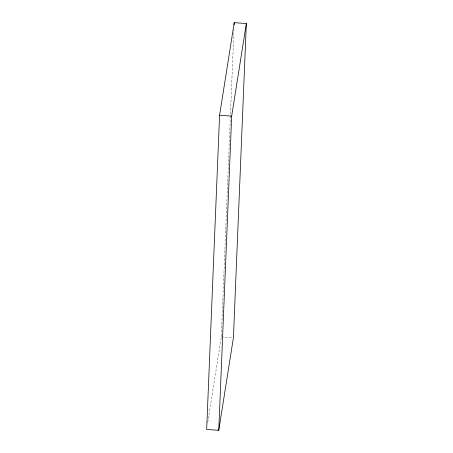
<?xml version="1.0" encoding="UTF-8"?>
<svg xmlns="http://www.w3.org/2000/svg" width="453" height="453" viewBox="0 0 453 453"><rect width="100%" height="100%" fill="white"/><g stroke="black" fill="none" stroke-linecap="round" stroke-linejoin="round"><path stroke-width="0.34" stroke-dasharray="2.27 1.7" d="M207.768 422.485L221.324 336.873L233.952 29.711M221.324 336.873L232.746 337.728"/><path stroke-width="0.68" d="M219.58 115.221L206.664 429.444L218.759 430.35L233.42 337.779L246.336 23.556L234.241 22.65L219.58 115.221L231.676 116.127L246.336 23.556M234.156 24.768L234.241 22.65M218.759 430.35L231.676 116.127"/></g></svg>
